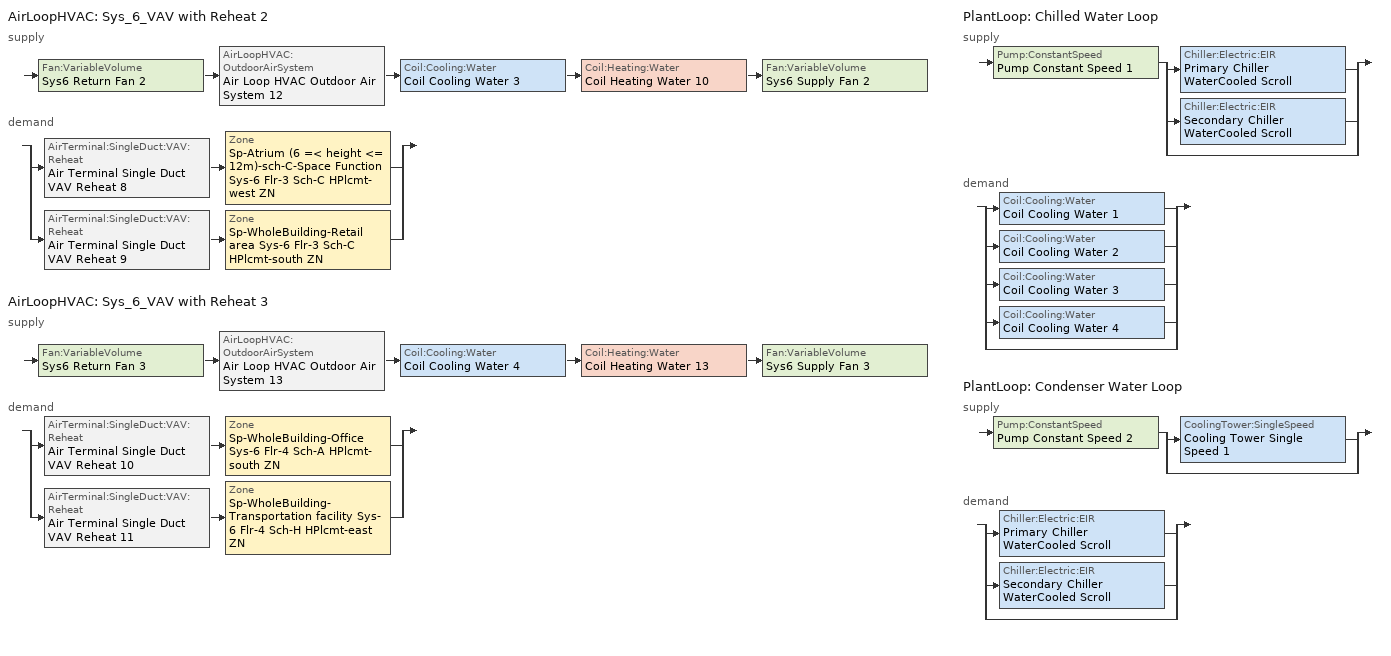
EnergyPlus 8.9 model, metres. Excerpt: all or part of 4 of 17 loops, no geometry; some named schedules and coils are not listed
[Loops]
AirLoopHVAC 'Sys_6_VAV with Reheat 2'
 supply: Fan:VariableVolume 'Sys6 Return Fan 2' > AirLoopHVAC:OutdoorAirSystem 'Air Loop HVAC Outdoor Air System 12' > Coil:Cooling:Water 'Coil Cooling Water 3' > Coil:Heating:Water 'Coil Heating Water 10' > Fan:VariableVolume 'Sys6 Supply Fan 2'
 demand: split
  | AirTerminal:SingleDuct:VAV:Reheat 'Air Terminal Single Duct VAV Reheat 8' > Zone 'Sp-Atrium (6 =< height <= 12m)-sch-C-Space Function Sys-6 Flr-3 Sch-C HPlcmt-west ZN'
  | AirTerminal:SingleDuct:VAV:Reheat 'Air Terminal Single Duct VAV Reheat 9' > Zone 'Sp-WholeBuilding-Retail area Sys-6 Flr-3 Sch-C HPlcmt-south ZN'
AirLoopHVAC 'Sys_6_VAV with Reheat 3'
 supply: Fan:VariableVolume 'Sys6 Return Fan 3' > AirLoopHVAC:OutdoorAirSystem 'Air Loop HVAC Outdoor Air System 13' > Coil:Cooling:Water 'Coil Cooling Water 4' > Coil:Heating:Water 'Coil Heating Water 13' > Fan:VariableVolume 'Sys6 Supply Fan 3'
 demand: split
  | AirTerminal:SingleDuct:VAV:Reheat 'Air Terminal Single Duct VAV Reheat 10' > Zone 'Sp-WholeBuilding-Office Sys-6 Flr-4 Sch-A HPlcmt-south ZN'
  | AirTerminal:SingleDuct:VAV:Reheat 'Air Terminal Single Duct VAV Reheat 11' > Zone 'Sp-WholeBuilding-Transportation facility Sys-6 Flr-4 Sch-H HPlcmt-east ZN'
PlantLoop 'Chilled Water Loop'
 supply: Pump:ConstantSpeed 'Pump Constant Speed 1' > split
  | Chiller:Electric:EIR 'Primary Chiller WaterCooled Scroll'
  | Chiller:Electric:EIR 'Secondary Chiller WaterCooled Scroll'
  | bypass
 demand: split
  | Coil:Cooling:Water 'Coil Cooling Water 1'
  | Coil:Cooling:Water 'Coil Cooling Water 2'
  | Coil:Cooling:Water 'Coil Cooling Water 3'
  | Coil:Cooling:Water 'Coil Cooling Water 4'
  | bypass
PlantLoop 'Condenser Water Loop'
 supply: Pump:ConstantSpeed 'Pump Constant Speed 2' > split
  | CoolingTower:SingleSpeed 'Cooling Tower Single Speed 1'
  | bypass
 demand: split
  | Chiller:Electric:EIR 'Primary Chiller WaterCooled Scroll'
  | Chiller:Electric:EIR 'Secondary Chiller WaterCooled Scroll'
  | bypass
[ZoneControl:Thermostat] Control Object Type 1=ThermostatSetpoint:DualSetpoint
Name | Zone or ZoneList | Control Type Schedule | Control Name 1
Sp-Atrium (6 =< height <= 12m)-sch-C-Space Function Sys-6 Flr-3 Sch-C HPlcmt-west ZN Thermostat | Sp-Atrium (6 =< height <= 12m)-sch-C-Space Function Sys-6 Flr-3 Sch-C HPlcmt-west ZN | Sp-Atrium (6 =< height <= 12m)-sch-C-Space Function Sys-6 Flr-3 Sch-C HPlcmt-west ZN Thermostat Schedule | Space Function Atrium (6 =< height <= 12m)-sch-C Thermostat 2
Sp-WholeBuilding-Office Sys-6 Flr-4 Sch-A HPlcmt-south ZN Thermostat | Sp-WholeBuilding-Office Sys-6 Flr-4 Sch-A HPlcmt-south ZN | Sp-WholeBuilding-Office Sys-6 Flr-4 Sch-A HPlcmt-south ZN Thermostat Schedule | Office WholeBuilding Thermostat 2
Sp-WholeBuilding-Retail area Sys-6 Flr-3 Sch-C HPlcmt-south ZN Thermostat | Sp-WholeBuilding-Retail area Sys-6 Flr-3 Sch-C HPlcmt-south ZN | Sp-WholeBuilding-Retail area Sys-6 Flr-3 Sch-C HPlcmt-south ZN Thermostat Schedule | Retail area WholeBuilding Thermostat 2
Sp-WholeBuilding-Transportation facility Sys-6 Flr-4 Sch-H HPlcmt-east ZN Thermostat | Sp-WholeBuilding-Transportation facility Sys-6 Flr-4 Sch-H HPlcmt-east ZN | Sp-WholeBuilding-Transportation facility Sys-6 Flr-4 Sch-H HPlcmt-east ZN Thermostat Schedule | Transportation facility WholeBuilding Thermostat 2
[ThermostatSetpoint:DualSetpoint]
Name | Heating Setpoint Temperature Schedule | Cooling Setpoint Temperature Schedule
Space Function Atrium (6 =< height <= 12m)-sch-C Thermostat 2; Retail area WholeBuilding Thermostat 2 | NECB-C-Thermostat Setpoint-Heating | NECB-C-Thermostat Setpoint-Cooling
Office WholeBuilding Thermostat 2 | NECB-A-Thermostat Setpoint-Heating | NECB-A-Thermostat Setpoint-Cooling
Transportation facility WholeBuilding Thermostat 2 | NECB-H-Thermostat Setpoint-Heating | NECB-H-Thermostat Setpoint-Cooling
[AirTerminal:SingleDuct:VAV:Reheat] Availability Schedule=Always On Discrete; Maximum Air Flow Rate {m3/s}=Autosize; Zone Minimum Air Flow Input Method=Constant; Constant Minimum Air Flow Fraction=0.3; Fixed Minimum Air Flow Rate {m3/s}=3.75; Maximum Hot Water or Steam Flow Rate {m3/s}=Autosize; Minimum Hot Water or Steam Flow Rate {m3/s}=0; Convergence Tolerance=0.001; Damper Heating Action=Normal; Maximum Flow per Zone Floor Area During Reheat {m3/s-m2}=Autocalculate; Maximum Flow Fraction During Reheat=Autocalculate; Maximum Reheat Air Temperature {C}=43
Name | Reheat Coil
Air Terminal Single Duct VAV Reheat 8 | Coil Heating Water 11
Air Terminal Single Duct VAV Reheat 10 | Coil Heating Water 14
Air Terminal Single Duct VAV Reheat 9 | Coil Heating Water 12
Air Terminal Single Duct VAV Reheat 11 | Coil Heating Water 15
[Coil:Heating:Water] Availability Schedule=Always On Discrete; U-Factor Times Area Value {W/K}=Autosize; Maximum Water Flow Rate {m3/s}=Autosize; Performance Input Method=UFactorTimesAreaAndDesignWaterFlowRate; Rated Capacity {W}=Autosize; Rated Inlet Water Temperature {C}=82.2; Rated Inlet Air Temperature {C}=16.6; Rated Outlet Water Temperature {C}=71.1; Rated Outlet Air Temperature {C}=32.2; Rated Ratio for Air and Water Convection=0.5
Coil Heating Water 10; Coil Heating Water 13
[Zone equipment]
Sp-Atrium (6 =< height <= 12m)-sch-C-Space Function Sys-6 Flr-3 Sch-C HPlcmt-west ZN: Air Terminal Single Duct VAV Reheat 8, Zone HVAC Baseboard Convective Water 17
Sp-WholeBuilding-Office Sys-6 Flr-4 Sch-A HPlcmt-south ZN: Air Terminal Single Duct VAV Reheat 10, Zone HVAC Baseboard Convective Water 19
Sp-WholeBuilding-Retail area Sys-6 Flr-3 Sch-C HPlcmt-south ZN: Air Terminal Single Duct VAV Reheat 9, Zone HVAC Baseboard Convective Water 18
Sp-WholeBuilding-Transportation facility Sys-6 Flr-4 Sch-H HPlcmt-east ZN: Air Terminal Single Duct VAV Reheat 11, Zone HVAC Baseboard Convective Water 20
[Sizing:Zone] Zone Cooling Design Supply Air Temperature Input Method=SupplyAirTemperature; Zone Cooling Design Supply Air Temperature {C}=13; Zone Cooling Design Supply Air Temperature Difference {deltaC}=11.11; Zone Heating Design Supply Air Temperature Input Method=SupplyAirTemperature; Zone Heating Design Supply Air Temperature {C}=43; Zone Heating Design Supply Air Temperature Difference {deltaC}=11.11; Zone Cooling Design Supply Air Humidity Ratio {kgWater/kgDryAir}=0.0085; Zone Heating Design Supply Air Humidity Ratio {kgWater/kgDryAir}=0.008; Zone Heating Sizing Factor=1.3; Zone Cooling Sizing Factor=1.1; Cooling Design Air Flow Method=DesignDay; Cooling Design Air Flow Rate {m3/s}=0; Cooling Minimum Air Flow per Zone Floor Area {m3/s-m2}=0.000762; Cooling Minimum Air Flow {m3/s}=0; Cooling Minimum Air Flow Fraction=0; Heating Design Air Flow Method=DesignDay; Heating Design Air Flow Rate {m3/s}=0; Heating Maximum Air Flow per Zone Floor Area {m3/s-m2}=0.002032; Heating Maximum Air Flow {m3/s}=0.141576; Heating Maximum Air Flow Fraction=0.3; Account for Dedicated Outdoor Air System=No
Name | Design Specification Outdoor Air Object | Design Specification Zone Air Distribution Object
Sp-Atrium (6 =< height <= 12m)-sch-C-Space Function Sys-6 Flr-3 Sch-C HPlcmt-west ZN | Space Function Atrium (6 =< height <= 12m)-sch-C Ventilation | Sp-Atrium (6 =< height <= 12m)-sch-C-Space Function Sys-6 Flr-3 Sch-C HPlcmt-west ZN Design Spec Zone Air Dist
Sp-WholeBuilding-Office Sys-6 Flr-4 Sch-A HPlcmt-south ZN | Office WholeBuilding Ventilation | Sp-WholeBuilding-Office Sys-6 Flr-4 Sch-A HPlcmt-south ZN Design Spec Zone Air Dist
Sp-WholeBuilding-Retail area Sys-6 Flr-3 Sch-C HPlcmt-south ZN | Retail area WholeBuilding Ventilation | Sp-WholeBuilding-Retail area Sys-6 Flr-3 Sch-C HPlcmt-south ZN Design Spec Zone Air Dist
Sp-WholeBuilding-Transportation facility Sys-6 Flr-4 Sch-H HPlcmt-east ZN | Transportation facility WholeBuilding Ventilation | Sp-WholeBuilding-Transportation facility Sys-6 Flr-4 Sch-H HPlcmt-east ZN Design Spec Zone Air Dist
[DesignSpecification:ZoneAirDistribution] Zone Air Distribution Effectiveness in Cooling Mode=1; Zone Air Distribution Effectiveness in Heating Mode=1
Sp-Atrium (6 =< height <= 12m)-sch-C-Space Function Sys-6 Flr-3 Sch-C HPlcmt-west ZN Design Spec Zone Air Dist; Sp-WholeBuilding-Office Sys-6 Flr-4 Sch-A HPlcmt-south ZN Design Spec Zone Air Dist; Sp-WholeBuilding-Retail area Sys-6 Flr-3 Sch-C HPlcmt-south ZN Design Spec Zone Air Dist; Sp-WholeBuilding-Transportation facility Sys-6 Flr-4 Sch-H HPlcmt-east ZN Design Spec Zone Air Dist
[Controller:MechanicalVentilation] Availability Schedule=Always On Discrete; Demand Controlled Ventilation=No; System Outdoor Air Method=ZoneSum
Name | Zone Name 1 | Design Specification Outdoor Air Object Name 1 | Design Specification Zone Air Distribution Object Name 1 | Zone Name 2 | Design Specification Outdoor Air Object Name 2 | Design Specification Zone Air Distribution Object Name 2
Controller Mechanical Ventilation 12 | Sp-Atrium (6 =< height <= 12m)-sch-C-Space Function Sys-6 Flr-3 Sch-C HPlcmt-west ZN | Space Function Atrium (6 =< height <= 12m)-sch-C Ventilation | Sp-Atrium (6 =< height <= 12m)-sch-C-Space Function Sys-6 Flr-3 Sch-C HPlcmt-west ZN Design Spec Zone Air Dist | Sp-WholeBuilding-Retail area Sys-6 Flr-3 Sch-C HPlcmt-south ZN | Retail area WholeBuilding Ventilation | Sp-WholeBuilding-Retail area Sys-6 Flr-3 Sch-C HPlcmt-south ZN Design Spec Zone Air Dist
Controller Mechanical Ventilation 13 | Sp-WholeBuilding-Office Sys-6 Flr-4 Sch-A HPlcmt-south ZN | Office WholeBuilding Ventilation | Sp-WholeBuilding-Office Sys-6 Flr-4 Sch-A HPlcmt-south ZN Design Spec Zone Air Dist | Sp-WholeBuilding-Transportation facility Sys-6 Flr-4 Sch-H HPlcmt-east ZN | Transportation facility WholeBuilding Ventilation | Sp-WholeBuilding-Transportation facility Sys-6 Flr-4 Sch-H HPlcmt-east ZN Design Spec Zone Air Dist
[DesignSpecification:OutdoorAir] Outdoor Air Method=Sum; Outdoor Air Flow per Person {m3/s-person}=0; Outdoor Air Flow per Zone {m3/s}=0; Outdoor Air Flow Air Changes per Hour {1/hr}=0
Name | Outdoor Air Flow per Zone Floor Area {m3/s-m2}
Space Function Atrium (6 =< height <= 12m)-sch-C Ventilation | 0.0003048
Office WholeBuilding Ventilation | 0.00040132
Retail area WholeBuilding Ventilation | 0.00042164
Transportation facility WholeBuilding Ventilation | 0.00053848
[AirLoopHVAC] Design Supply Air Flow Rate {m3/s}=AutoSize
Sys_6_VAV with Reheat 2; Sys_6_VAV with Reheat 3
[Sizing:System] Type of Load to Size On=Sensible; Design Outdoor Air Flow Rate {m3/s}=Autosize; Central Heating Maximum System Air Flow Ratio=0.3; Preheat Design Temperature {C}=7; Preheat Design Humidity Ratio {kgWater/kgDryAir}=0.008; Precool Design Temperature {C}=12.8; Precool Design Humidity Ratio {kgWater/kgDryAir}=0.008; Central Cooling Design Supply Air Temperature {C}=13; Central Heating Design Supply Air Temperature {C}=13.1; Type of Zone Sum to Use=NonCoincident; 100% Outdoor Air in Cooling=No; 100% Outdoor Air in Heating=No; Central Cooling Design Supply Air Humidity Ratio {kgWater/kgDryAir}=0.0085; Central Heating Design Supply Air Humidity Ratio {kgWater/kgDryAir}=0.008; Cooling Supply Air Flow Rate Method=DesignDay; Cooling Supply Air Flow Rate {m3/s}=0; Cooling Supply Air Flow Rate Per Floor Area {m3/s-m2}=0.00996765; Cooling Fraction of Autosized Cooling Supply Air Flow Rate=1; Cooling Supply Air Flow Rate Per Unit Cooling Capacity {m3/s-W}=3.94755e-05; Heating Supply Air Flow Rate Method=DesignDay; Heating Supply Air Flow Rate {m3/s}=0; Heating Supply Air Flow Rate Per Floor Area {m3/s-m2}=0.00996765; Heating Fraction of Autosized Heating Supply Air Flow Rate=1; Heating Fraction of Autosized Cooling Supply Air Flow Rate=1; Heating Supply Air Flow Rate Per Unit Heating Capacity {m3/s-W}=3.15882e-05; System Outdoor Air Method=ZoneSum; Zone Maximum Outdoor Air Fraction=1; Cooling Design Capacity Method=CoolingDesignCapacity; Cooling Design Capacity {W}=Autosize; Cooling Design Capacity Per Floor Area {W/m2}=234.7; Fraction of Autosized Cooling Design Capacity=1; Heating Design Capacity Method=HeatingDesignCapacity; Heating Design Capacity {W}=Autosize; Heating Design Capacity Per Floor Area {W/m2}=157; Fraction of Autosized Heating Design Capacity=1; Central Cooling Capacity Control Method=OnOff
Sys_6_VAV with Reheat 2; Sys_6_VAV with Reheat 3
[Controller:OutdoorAir] Minimum Outdoor Air Flow Rate {m3/s}=Autosize; Maximum Outdoor Air Flow Rate {m3/s}=Autosize; Economizer Control Type=NoEconomizer; Economizer Control Action Type=ModulateFlow; Economizer Maximum Limit Dry-Bulb Temperature {C}=28; Economizer Maximum Limit Enthalpy {J/kg}=64000; Economizer Minimum Limit Dry-Bulb Temperature {C}=-100; Lockout Type=NoLockout; Minimum Limit Type=FixedMinimum; High Humidity Control=No; Control High Indoor Humidity Based on Outdoor Humidity Ratio=Yes; Heat Recovery Bypass Control Type=BypassWhenWithinEconomizerLimits
Name | Mechanical Ventilation Controller
Controller Outdoor Air 12 | Controller Mechanical Ventilation 12
Controller Outdoor Air 13 | Controller Mechanical Ventilation 13
[SetpointManager:MixedAir] Control Variable=Temperature
Node 267 OS Default SPM; Node 266 OS Default SPM; Node 265 OS Default SPM; Node 264 OS Default SPM; Node 295 OS Default SPM; Node 294 OS Default SPM; Node 293 OS Default SPM; Node 292 OS Default SPM
[Controller:WaterCoil] Control Variable=Temperature; Actuator Variable=Flow; Controller Convergence Tolerance {deltaC}=Autosize; Maximum Actuated Flow {m3/s}=Autosize; Minimum Actuated Flow {m3/s}=0
Name | Action
Controller Water Coil 13; Controller Water Coil 17 | Reverse
Controller Water Coil 12; Controller Water Coil 16 | Normal
[Fan:VariableVolume] Availability Schedule=Always On Discrete; Fan Total Efficiency=0.6045; Pressure Rise {Pa}=1017.592; Maximum Flow Rate {m3/s}=AutoSize; Fan Power Minimum Flow Rate Input Method=FixedFlowRate; Fan Power Minimum Flow Fraction=0; Fan Power Minimum Air Flow Rate {m3/s}=0; Motor Efficiency=0.93; Motor In Airstream Fraction=1; Fan Power Coefficient 1=0.0407599; Fan Power Coefficient 2=0.088045; Fan Power Coefficient 3=-0.0729261; Fan Power Coefficient 4=0.94374; Fan Power Coefficient 5=0
Sys6 Return Fan 2; Sys6 Supply Fan 2; Sys6 Return Fan 3; Sys6 Supply Fan 3
[Coil:Cooling:Water] Availability Schedule=Always On Discrete; Design Water Flow Rate {m3/s}=Autosize; Design Air Flow Rate {m3/s}=Autosize; Design Inlet Water Temperature {C}=Autosize; Design Inlet Air Temperature {C}=Autosize; Design Outlet Air Temperature {C}=Autosize; Design Inlet Air Humidity Ratio {kgWater/kgDryAir}=Autosize; Design Outlet Air Humidity Ratio {kgWater/kgDryAir}=Autosize; Type of Analysis=SimpleAnalysis; Heat Exchanger Configuration=CrossFlow
Coil Cooling Water 3; Coil Cooling Water 4
[SetpointManager:Scheduled] Control Variable=Temperature
Name | Schedule
Setpoint Manager Scheduled 5 | Supply Air Temp 2
Setpoint Manager Scheduled 6 | Supply Air Temp 3
Setpoint Manager Scheduled 1 | CHW Temp
Setpoint Manager Scheduled 2 | CW Temp
[PlantLoop] Fluid Type=Water; Maximum Loop Temperature {C}=100; Minimum Loop Temperature {C}=0; Maximum Loop Flow Rate {m3/s}=Autosize; Minimum Loop Flow Rate {m3/s}=0; Plant Loop Volume {m3}=Autocalculate; Load Distribution Scheme=Optimal; Plant Loop Demand Calculation Scheme=SingleSetpoint
Name | Plant Equipment Operation Scheme
Chilled Water Loop | Chilled Water Loop Operation Schemes
Condenser Water Loop | Condenser Water Loop Operation Schemes
[Sizing:Plant] Loop Design Temperature Difference {deltaC}=6; Sizing Option=NonCoincident; Zone Timesteps in Averaging Window=1; Coincident Sizing Factor Mode=None
Name | Loop Type | Design Loop Exit Temperature {C}
Chilled Water Loop | Cooling | 7
Condenser Water Loop | Condenser | 29
[Pump:ConstantSpeed] Design Flow Rate {m3/s}=Autosize; Design Pump Head {Pa}=179352; Design Power Consumption {W}=Autosize; Motor Efficiency=0.9; Fraction of Motor Inefficiencies to Fluid Stream=0; Pump Control Type=Intermittent; Design Power Sizing Method=PowerPerFlowPerPressure; Design Electric Power per Unit Flow Rate {W/(m3/s)}=348701.1; Design Shaft Power per Unit Flow Rate per Unit Head=1.28205
Pump Constant Speed 1; Pump Constant Speed 2
[Chiller:Electric:EIR] Reference Capacity {W}=Autosize; Reference COP {W/W}=5.5; Reference Leaving Chilled Water Temperature {C}=6.67; Reference Entering Condenser Fluid Temperature {C}=29.4; Reference Chilled Water Flow Rate {m3/s}=Autosize; Reference Condenser Fluid Flow Rate {m3/s}=Autosize; Minimum Part Load Ratio=0.1; Maximum Part Load Ratio=1; Optimum Part Load Ratio=1; Minimum Unloading Ratio=0.2; Condenser Type=WaterCooled; Condenser Fan Power Ratio {W/W}=0; Fraction of Compressor Electric Consumption Rejected by Condenser=1; Leaving Chilled Water Lower Temperature Limit {C}=2; Chiller Flow Mode=NotModulated; Sizing Factor=1
Name | Cooling Capacity Function of Temperature Curve | Electric Input to Cooling Output Ratio Function of Temperature Curve | Electric Input to Cooling Output Ratio Function of Part Load Ratio Curve
Primary Chiller WaterCooled Scroll | Curve Biquadratic 19 | Curve Biquadratic 20 | Curve Quadratic 26
Secondary Chiller WaterCooled Scroll | Curve Biquadratic 21 | Curve Biquadratic 22 | Curve Quadratic 27
[PlantEquipmentOperationSchemes] Control Scheme Object Type 1=PlantEquipmentOperation:CoolingLoad; Control Scheme Schedule Name 1=Always On Discrete
Name | Control Scheme Name 1
Chilled Water Loop Operation Schemes | Chilled Water Loop Cooling Operation Scheme
Condenser Water Loop Operation Schemes | Condenser Water Loop Cooling Operation Scheme
[PlantEquipmentOperation:CoolingLoad] Load Range Lower Limit 1 {W}=0; Load Range Upper Limit 1 {W}=1000000000
Name | Range Equipment List Name 1
Chilled Water Loop Cooling Operation Scheme | Chilled Water Loop Cooling Equipment List
Condenser Water Loop Cooling Operation Scheme | Condenser Water Loop Cooling Equipment List
[PlantEquipmentList]
Chilled Water Loop Cooling Equipment List: Chiller:Electric:EIR, Primary Chiller WaterCooled Scroll, Chiller:Electric:EIR, Secondary Chiller WaterCooled Scroll
Condenser Water Loop Cooling Equipment List: CoolingTower:SingleSpeed, Cooling Tower Single Speed 1
[CoolingTower:SingleSpeed]
Cooling Tower Single Speed 1: Design Water Flow Rate {m3/s}=Autosize; Design Air Flow Rate {m3/s}=Autosize; Design Fan Power {W}=Autosize; Design U-Factor Times Area Value {W/K}=Autosize; Free Convection Air Flow Rate {m3/s}=Autosize; Free Convection Air Flow Rate Sizing Factor=0.1; Free Convection U-Factor Times Area Value {W/K}=Autosize; Free Convection U-Factor Times Area Value Sizing Factor=0.1; Performance Input Method=UFactorTimesAreaAndDesignWaterFlowRate; Heat Rejection Capacity and Nominal Capacity Sizing Ratio=1.25; Free Convection Capacity {W}=0; Free Convection Nominal Capacity Sizing Factor=0.1; Design Inlet Air Dry-Bulb Temperature {C}=24; Design Inlet Air Wet-Bulb Temperature {C}=24; Design Approach Temperature {deltaC}=5; Design Range Temperature {deltaC}=5; Basin Heater Capacity {W/K}=0; Basin Heater Setpoint Temperature {C}=2; Evaporation Loss Mode=LossFactor; Evaporation Loss Factor {percent/K}=0.2; Drift Loss Percent {percent}=0.008; Blowdown Calculation Mode=ConcentrationRatio; Blowdown Concentration Ratio=3; Capacity Control=FanCycling; Number of Cells=1; Cell Control=MinimalCell; Cell Minimum  Water Flow Rate Fraction=0.33; Cell Maximum Water Flow Rate Fraction=2.5; Sizing Factor=1
[Schedule:Compact]
Sp-Atrium (6 =< height <= 12m)-sch-C-Space Function Sys-6 Flr-3 Sch-C HPlcmt-west ZN Thermostat Schedule; Sp-WholeBuilding-Office Sys-6 Flr-4 Sch-A HPlcmt-south ZN Thermostat Schedule; Sp-WholeBuilding-Retail area Sys-6 Flr-3 Sch-C HPlcmt-south ZN Thermostat Schedule; Sp-WholeBuilding-Transportation facility Sys-6 Flr-4 Sch-H HPlcmt-east ZN Thermostat Schedule: Through: 12/31, For: AllDays, Until: 24:00, 4
[Schedule:Week:Daily]
NECB-A-Thermostat Setpoint-Heating Week Rule - Jan1-Dec31: NECB-A-Thermostat Setpoint-Heating Sun|Hol Day, NECB-A-Thermostat Setpoint-Heating Default|Wkdy Day, NECB-A-Thermostat Setpoint-Heating Default|Wkdy Day, NECB-A-Thermostat Setpoint-Heating Default|Wkdy Day, NECB-A-Thermostat Setpoint-Heating Default|Wkdy Day, NECB-A-Thermostat Setpoint-Heating Default|Wkdy Day, NECB-A-Thermostat Setpoint-Heating Sat Day, NECB-A-Thermostat Setpoint-Heating Default, NECB-A-Thermostat Setpoint-Heating Default, NECB-A-Thermostat Setpoint-Heating Default, NECB-A-Thermostat Setpoint-Heating Default, NECB-A-Thermostat Setpoint-Heating Default
NECB-C-Thermostat Setpoint-Heating Week Rule - Jan1-Dec31: NECB-C-Thermostat Setpoint-Heating Sun|Hol Day, NECB-C-Thermostat Setpoint-Heating Default|Wkdy Day, NECB-C-Thermostat Setpoint-Heating Default|Wkdy Day, NECB-C-Thermostat Setpoint-Heating Default|Wkdy Day, NECB-C-Thermostat Setpoint-Heating Default|Wkdy Day, NECB-C-Thermostat Setpoint-Heating Default|Wkdy Day, NECB-C-Thermostat Setpoint-Heating Sat Day, NECB-C-Thermostat Setpoint-Heating Default, NECB-C-Thermostat Setpoint-Heating Default, NECB-C-Thermostat Setpoint-Heating Default, NECB-C-Thermostat Setpoint-Heating Default, NECB-C-Thermostat Setpoint-Heating Default
NECB-C-Thermostat Setpoint-Cooling Week Rule - Jan1-Dec31: NECB-C-Thermostat Setpoint-Cooling Sun|Hol Day, NECB-C-Thermostat Setpoint-Cooling Default|Wkdy Day, NECB-C-Thermostat Setpoint-Cooling Default|Wkdy Day, NECB-C-Thermostat Setpoint-Cooling Default|Wkdy Day, NECB-C-Thermostat Setpoint-Cooling Default|Wkdy Day, NECB-C-Thermostat Setpoint-Cooling Default|Wkdy Day, NECB-C-Thermostat Setpoint-Cooling Sat Day, NECB-C-Thermostat Setpoint-Cooling Default, NECB-C-Thermostat Setpoint-Cooling Default, NECB-C-Thermostat Setpoint-Cooling Default, NECB-C-Thermostat Setpoint-Cooling Default, NECB-C-Thermostat Setpoint-Cooling Default
CHW Temp Week Rule - Jan1-Dec31: sunCHW Temp 1, wkdCHW Temp 1, wkdCHW Temp 1, wkdCHW Temp 1, wkdCHW Temp 1, wkdCHW Temp 1, satCHW Temp 1, Schedule Day 3, Schedule Day 3, Schedule Day 3, Schedule Day 3, Schedule Day 3
CW Temp Week Rule - Jan1-Dec31: sunCW Temp 1, wkdCW Temp 1, wkdCW Temp 1, wkdCW Temp 1, wkdCW Temp 1, wkdCW Temp 1, satCW Temp 1, Schedule Day 4, Schedule Day 4, Schedule Day 4, Schedule Day 4, Schedule Day 4
Supply Air Temp 2 Week Rule - Jan1-Dec31: Supply Air Temp Default 2, Supply Air Temp Default 2, Supply Air Temp Default 2, Supply Air Temp Default 2, Supply Air Temp Default 2, Supply Air Temp Default 2, Supply Air Temp Default 2, Supply Air Temp Default 2, Supply Air Temp Default 2, Supply Air Temp Default 2, Supply Air Temp Default 2, Supply Air Temp Default 2
Supply Air Temp 3 Week Rule - Jan1-Dec31: Supply Air Temp Default 3, Supply Air Temp Default 3, Supply Air Temp Default 3, Supply Air Temp Default 3, Supply Air Temp Default 3, Supply Air Temp Default 3, Supply Air Temp Default 3, Supply Air Temp Default 3, Supply Air Temp Default 3, Supply Air Temp Default 3, Supply Air Temp Default 3, Supply Air Temp Default 3
[Schedule:Year]
NECB-A-Thermostat Setpoint-Heating: NECB-A-Thermostat Setpoint-Heating Week Rule - Jan1-Dec31, 1, 1, 12, 31
NECB-A-Thermostat Setpoint-Cooling: NECB-A-Thermostat Setpoint-Cooling Week Rule - Jan1-Dec31, 1, 1, 12, 31
NECB-C-Thermostat Setpoint-Heating: NECB-C-Thermostat Setpoint-Heating Week Rule - Jan1-Dec31, 1, 1, 12, 31
NECB-C-Thermostat Setpoint-Cooling: NECB-C-Thermostat Setpoint-Cooling Week Rule - Jan1-Dec31, 1, 1, 12, 31
NECB-H-Thermostat Setpoint-Heating: NECB-H-Thermostat Setpoint-Heating Week Rule - Jan1-Dec31, 1, 1, 12, 31
NECB-H-Thermostat Setpoint-Cooling: NECB-H-Thermostat Setpoint-Cooling Week Rule - Jan1-Dec31, 1, 1, 12, 31
CHW Temp: CHW Temp Week Rule - Jan1-Dec31, 1, 1, 12, 31
CW Temp: CW Temp Week Rule - Jan1-Dec31, 1, 1, 12, 31
Supply Air Temp 2: Supply Air Temp 2 Week Rule - Jan1-Dec31, 1, 1, 12, 31
Supply Air Temp 3: Supply Air Temp 3 Week Rule - Jan1-Dec31, 1, 1, 12, 31
[Schedule:Constant]
Always On Discrete: Hourly Value=1
[Curve:Biquadratic] Minimum Value of x {BasedOnField A2}=5; Maximum Value of x {BasedOnField A2}=10; Minimum Value of y {BasedOnField A3}=24; Maximum Value of y {BasedOnField A3}=35
Name | Coefficient1 Constant | Coefficient2 x | Coefficient3 x**2 | Coefficient4 y | Coefficient5 y**2 | Coefficient6 x*y
Curve Biquadratic 19; Curve Biquadratic 21 | 1.02152 | 0.0370359 | 0.000233248 | -0.00389405 | -6.52536e-05 | -0.000268045
Curve Biquadratic 20; Curve Biquadratic 22 | 0.701769 | -0.00452016 | 0.00053311 | -0.00549821 | 0.000544579 | -0.000729032
[Curve:Quadratic] Coefficient1 Constant=0.0636912; Coefficient2 x=0.584888; Coefficient3 x**2=0.352803; Minimum Value of x {BasedOnField A2}=0; Maximum Value of x {BasedOnField A2}=1
Curve Quadratic 26; Curve Quadratic 27
